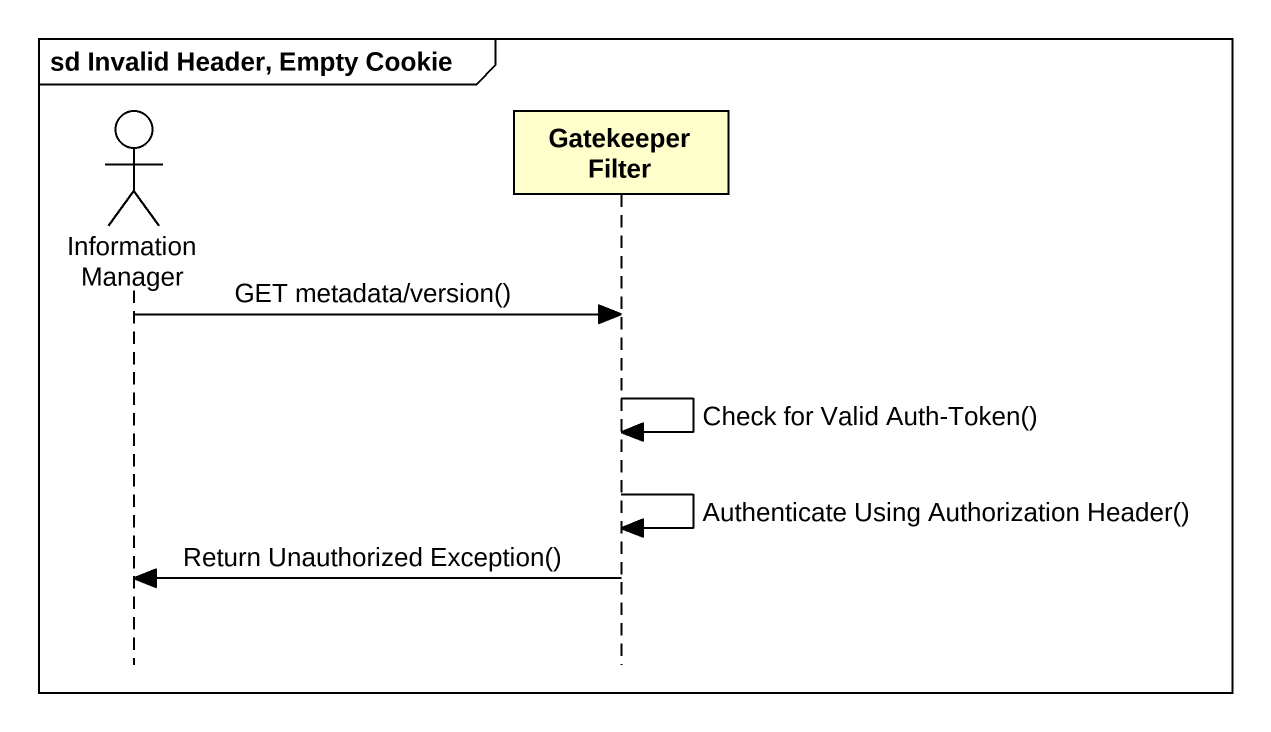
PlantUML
@startuml
mainframe sd Invalid Header, Empty Cookie
hide footbox
actor "Information Manager" as Information_Manager
participant "Gatekeeper Filter" as Gatekeeper_Filter

Information_Manager -> Gatekeeper_Filter : GET metadata/version()
Gatekeeper_Filter -> Gatekeeper_Filter : Check for Valid Auth-Token()
Gatekeeper_Filter -> Gatekeeper_Filter : Authenticate Using Authorization Header()
Gatekeeper_Filter -> Information_Manager : Return Unauthorized Exception()
@enduml
